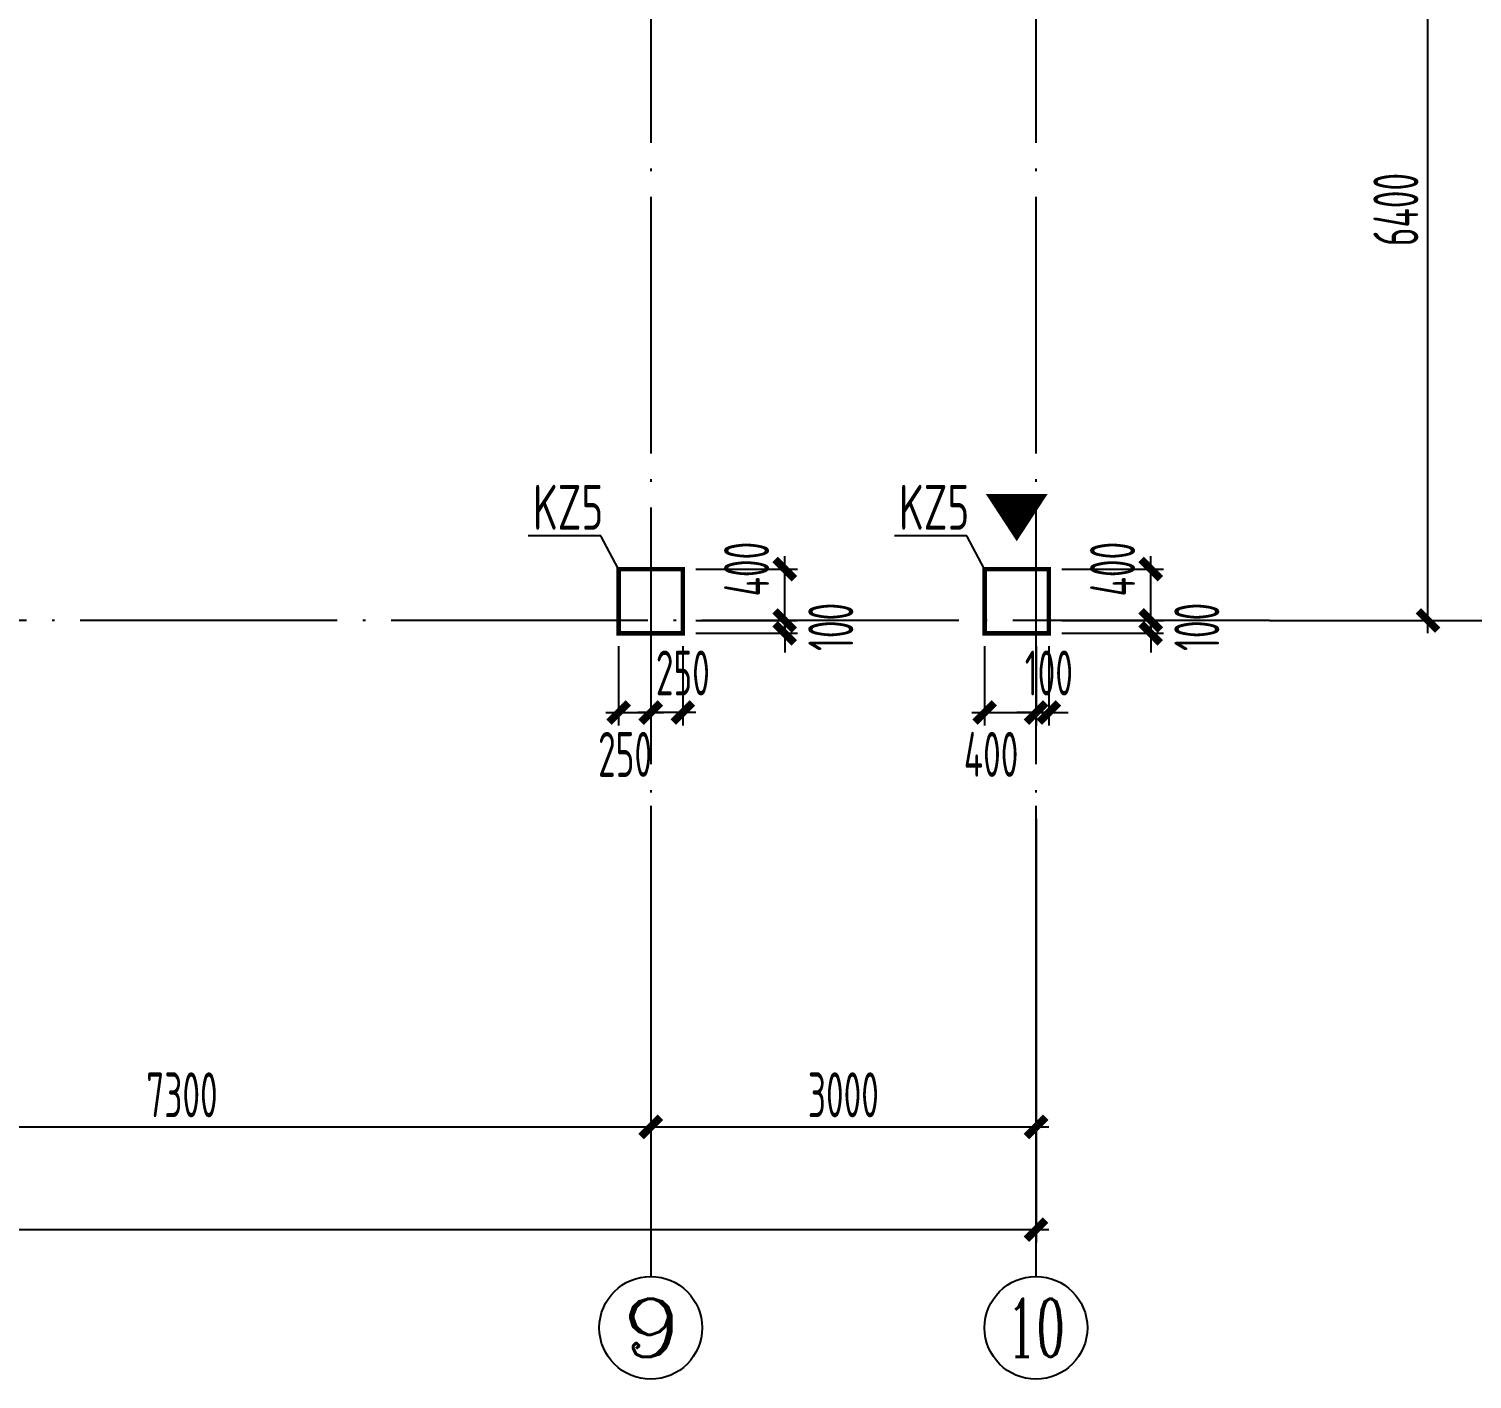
# Model space of a CAD drawing. Extents: x -472319 to -112444, y -516749 to -5704.
# Drawn here: x -365280 to -354042, y -297311 to -286796 of the extents above; entities that cross this region are included whole.
import ezdxf
from ezdxf.enums import TextEntityAlignment as Align

# ---------------------------------------------------------------- set-up
doc = ezdxf.new("R2010")
doc.units = 0
doc.header["$LTSCALE"] = 100
doc.header["$MEASUREMENT"] = 0
doc.linetypes.add('CENTER', pattern=[2, 1.25, -0.25, 0.25, -0.25])
doc.linetypes.add('DOTE', pattern=[2.42, 2, -0.2, 0.02, -0.2])
for name, color, linetype in [('AXIS', 3, 'Continuous'), ('AXIS_TEXT', 7, 'Continuous'), ('DOTE', 1, 'CENTER'), ('TEXT', 7, 'Continuous'), ('填充', 8, 'Continuous'), ('柱', 2, 'Continuous')]:
    doc.layers.add(name, color=color, linetype=linetype)
doc.styles.add('_TCH_AXIS', font='COMPLEX', dxfattribs={"bigfont": 'GBCBIG'})
doc.styles.add('COMPLEX', font='COMPLEX')
doc.styles.add('HZ', font='tssdeng.shx', dxfattribs={"width": 0.6, "height": 350, "bigfont": 'a.shx'})
doc.styles.add('TSSD_Dimension', font='Tssdeng.shx', dxfattribs={"width": 0.7, "bigfont": 'hztxt.shx'})
doc.dimstyles.new('DIMN', dxfattribs={"dimtxt": 350, "dimasz": 150, "dimexe": 100, "dimexo": 100, "dimgap": 75, "dimtad": 1, "dimdec": 0, "dimzin": 0, "dimdsep": 46, "dimtxsty": 'HZ', "dimblk": 'ARCHTICK', "dimcen": 0.09, "dimdle": 100, "dimclrd": 3, "dimclre": 3, "dimclrt": 7, "dimazin": 2, "dimtfac": 1, "dimtdec": 0, "dimtmove": 2, "dimatfit": 3, "dimldrblk": 'ARCHTICK', "dimfxl": 1, "dimtolj": 1, "dimtzin": 0, "dimarcsym": 0})

# ---------------------------------------------------------------- blocks, each defined once
blk = doc.blocks.new('_ArchTick')
at = {"color": 0, "linetype": 'ByBlock', "const_width": 0.4}
blk.add_lwpolyline([(-0.5, -0.5), (0.5, 0.5)], dxfattribs=at)
blk = doc.blocks.new('*D344')
at = {"layer": 'AXIS', "color": 3, "lineweight": -2, "transparency": 16777216}
for p, q in [((-354386, -291503), (-354386, -284903)), ((-355520, -285003), (-354286, -285003)), ((-355520, -291403), (-354286, -291403))]:
    blk.add_line(p, q, dxfattribs=at)
at = {"layer": 'Defpoints', "color": 0, "transparency": 16777216}
for p in [(-355620, -285003), (-354386, -285003), (-355620, -291403)]:
    blk.add_point(p, dxfattribs=at)
at = {"layer": 'AXIS', "color": 3, "lineweight": -2, "transparency": 16777216, "xscale": 150, "yscale": 150, "zscale": 150}
for p, rotation in [((-354386, -285003), 90), ((-354386, -291403), 270)]:
    blk.add_blockref('_ArchTick', p, dxfattribs=dict(at, rotation=rotation))
at = {"layer": 'AXIS', "color": 7, "transparency": 16777216, "insert": (-354636, -288203), "char_height": 350, "attachment_point": 5, "rotation": 90, "style": 'HZ'}
blk.add_mtext('\\A1;6400', dxfattribs=at)
blk = doc.blocks.new('*D347')
at = {"layer": 'AXIS', "color": 3, "lineweight": -2, "transparency": 16777216}
for p, q in [((-353586, -291503), (-353586, -276503)), ((-355520, -276603), (-353486, -276603)), ((-355520, -291403), (-353486, -291403))]:
    blk.add_line(p, q, dxfattribs=at)
at = {"layer": 'Defpoints', "color": 0, "transparency": 16777216}
for p in [(-355620, -276603), (-353586, -276603), (-355620, -291403)]:
    blk.add_point(p, dxfattribs=at)
at = {"layer": 'AXIS', "color": 3, "lineweight": -2, "transparency": 16777216, "xscale": 150, "yscale": 150, "zscale": 150}
for p, rotation in [((-353586, -276603), 90), ((-353586, -291403), 270)]:
    blk.add_blockref('_ArchTick', p, dxfattribs=dict(at, rotation=rotation))
at = {"layer": 'AXIS', "color": 7, "transparency": 16777216, "insert": (-353836, -284003), "char_height": 350, "attachment_point": 5, "rotation": 90, "style": 'HZ'}
blk.add_mtext('\\A1;14800', dxfattribs=at)
blk = doc.blocks.new('*D370')
at = {"layer": 'AXIS', "color": 3, "lineweight": -2, "transparency": 16777216}
for p, q in [((-367738, -292947), (-367738, -295447)), ((-360438, -292947), (-360438, -295447)), ((-367838, -295347), (-360338, -295347))]:
    blk.add_line(p, q, dxfattribs=at)
at = {"layer": 'Defpoints', "color": 0, "transparency": 16777216}
for p in [(-367738, -292847), (-360438, -292847), (-360438, -295347)]:
    blk.add_point(p, dxfattribs=at)
at = {"layer": 'AXIS', "color": 3, "lineweight": -2, "transparency": 16777216, "xscale": 150, "yscale": 150, "zscale": 150, "rotation": 180}
blk.add_blockref('_ArchTick', (-367738, -295347), dxfattribs=at)
at = {"layer": 'AXIS', "color": 3, "lineweight": -2, "transparency": 16777216, "xscale": 150, "yscale": 150, "zscale": 150}
blk.add_blockref('_ArchTick', (-360438, -295347), dxfattribs=at)
at = {"layer": 'AXIS', "color": 7, "transparency": 16777216, "insert": (-364088, -295097), "char_height": 350, "attachment_point": 5, "style": 'HZ'}
blk.add_mtext('\\A1;7300', dxfattribs=at)
blk = doc.blocks.new('*D371')
at = {"layer": 'AXIS', "color": 3, "lineweight": -2, "transparency": 16777216}
for p, q in [((-360438, -292947), (-360438, -295447)), ((-357438, -292947), (-357438, -295447)), ((-360538, -295347), (-357338, -295347))]:
    blk.add_line(p, q, dxfattribs=at)
at = {"layer": 'Defpoints', "color": 0, "transparency": 16777216}
for p in [(-360438, -292847), (-357438, -292847), (-357438, -295347)]:
    blk.add_point(p, dxfattribs=at)
at = {"layer": 'AXIS', "color": 3, "lineweight": -2, "transparency": 16777216, "xscale": 150, "yscale": 150, "zscale": 150, "rotation": 180}
blk.add_blockref('_ArchTick', (-360438, -295347), dxfattribs=at)
at = {"layer": 'AXIS', "color": 3, "lineweight": -2, "transparency": 16777216, "xscale": 150, "yscale": 150, "zscale": 150}
blk.add_blockref('_ArchTick', (-357438, -295347), dxfattribs=at)
at = {"layer": 'AXIS', "color": 7, "transparency": 16777216, "insert": (-358938, -295097), "char_height": 350, "attachment_point": 5, "style": 'HZ'}
blk.add_mtext('\\A1;3000', dxfattribs=at)
blk = doc.blocks.new('*D372')
at = {"layer": 'AXIS', "color": 3, "lineweight": -2, "transparency": 16777216}
for p, q in [((-417238, -292947), (-417238, -296247)), ((-357438, -292947), (-357438, -296247)), ((-417338, -296147), (-357338, -296147))]:
    blk.add_line(p, q, dxfattribs=at)
at = {"layer": 'Defpoints', "color": 0, "transparency": 16777216}
for p in [(-417238, -292847), (-357438, -292847), (-357438, -296147)]:
    blk.add_point(p, dxfattribs=at)
at = {"layer": 'AXIS', "color": 3, "lineweight": -2, "transparency": 16777216, "xscale": 150, "yscale": 150, "zscale": 150, "rotation": 180}
blk.add_blockref('_ArchTick', (-417238, -296147), dxfattribs=at)
at = {"layer": 'AXIS', "color": 3, "lineweight": -2, "transparency": 16777216, "xscale": 150, "yscale": 150, "zscale": 150}
blk.add_blockref('_ArchTick', (-357438, -296147), dxfattribs=at)
at = {"layer": 'AXIS', "color": 7, "transparency": 16777216, "insert": (-387338, -295897), "char_height": 350, "attachment_point": 5, "style": 'HZ'}
blk.add_mtext('\\A1;59800', dxfattribs=at)
blk = doc.blocks.new('_AXISO')
blk.add_circle((0, 0), 0.5)
at = {"layer": 'AXIS_TEXT', "style": 'COMPLEX', "width": 1.041667}
blk.add_attdef('A', text='', height=0.56, dxfattribs=at).set_placement((-0.25, -0.28), (0.25, -0.28), align=Align.FIT)
blk = doc.blocks.new('*D406')
at = {"layer": 'Defpoints', "color": 0, "transparency": 16777216}
for p in [(-360188, -291403), (-360188, -291503), (-359395, -291503)]:
    blk.add_point(p, dxfattribs=at)
at = {"layer": '填充', "color": 3, "lineweight": -2, "transparency": 16777216}
for p, q in [((-359395, -291403), (-359395, -291253)), ((-360088, -291403), (-359295, -291403)), ((-360088, -291503), (-359295, -291503)), ((-359395, -291403), (-359395, -291503)), ((-359395, -291503), (-359395, -291653))]:
    blk.add_line(p, q, dxfattribs=at)
at = {"layer": '填充', "color": 3, "lineweight": -2, "transparency": 16777216, "xscale": 150, "yscale": 150, "zscale": 150}
for p, rotation in [((-359395, -291403), 270), ((-359395, -291503), 90)]:
    blk.add_blockref('_ArchTick', p, dxfattribs=dict(at, rotation=rotation))
at = {"layer": '填充', "color": 7, "transparency": 16777216, "insert": (-359036, -291453), "char_height": 350, "attachment_point": 5, "rotation": 90, "style": 'HZ'}
blk.add_mtext('\\A1;100', dxfattribs=at)
blk = doc.blocks.new('*D407')
at = {"layer": 'Defpoints', "color": 0, "transparency": 16777216}
for p in [(-360188, -291003), (-359395, -291003), (-360188, -291403)]:
    blk.add_point(p, dxfattribs=at)
at = {"layer": '填充', "color": 3, "lineweight": -2, "transparency": 16777216}
for p, q in [((-359395, -291503), (-359395, -290903)), ((-360088, -291003), (-359295, -291003)), ((-360088, -291403), (-359295, -291403))]:
    blk.add_line(p, q, dxfattribs=at)
at = {"layer": '填充', "color": 3, "lineweight": -2, "transparency": 16777216, "xscale": 150, "yscale": 150, "zscale": 150}
for p, rotation in [((-359395, -291003), 90), ((-359395, -291403), 270)]:
    blk.add_blockref('_ArchTick', p, dxfattribs=dict(at, rotation=rotation))
at = {"layer": '填充', "color": 7, "transparency": 16777216, "insert": (-359692, -291003), "char_height": 350, "attachment_point": 5, "rotation": 90, "style": 'HZ'}
blk.add_mtext('\\A1;400', dxfattribs=at)
blk = doc.blocks.new('*D408')
at = {"layer": 'Defpoints', "color": 0, "transparency": 16777216}
for p in [(-360688, -291503), (-360438, -291503), (-360438, -292120)]:
    blk.add_point(p, dxfattribs=at)
at = {"layer": '填充', "color": 3, "lineweight": -2, "transparency": 16777216}
for p, q in [((-360688, -291603), (-360688, -292220)), ((-360438, -291603), (-360438, -292220)), ((-360788, -292120), (-360338, -292120))]:
    blk.add_line(p, q, dxfattribs=at)
at = {"layer": '填充', "color": 3, "lineweight": -2, "transparency": 16777216, "xscale": 150, "yscale": 150, "zscale": 150, "rotation": 180}
blk.add_blockref('_ArchTick', (-360688, -292120), dxfattribs=at)
at = {"layer": '填充', "color": 3, "lineweight": -2, "transparency": 16777216, "xscale": 150, "yscale": 150, "zscale": 150}
blk.add_blockref('_ArchTick', (-360438, -292120), dxfattribs=at)
at = {"layer": '填充', "color": 7, "transparency": 16777216, "insert": (-360638, -292446), "char_height": 350, "attachment_point": 5, "style": 'HZ'}
blk.add_mtext('\\A1;250', dxfattribs=at)
blk = doc.blocks.new('*D409')
at = {"layer": 'Defpoints', "color": 0, "transparency": 16777216}
for p in [(-360438, -291503), (-360188, -291503), (-360438, -292120)]:
    blk.add_point(p, dxfattribs=at)
at = {"layer": '填充', "color": 3, "lineweight": -2, "transparency": 16777216}
for p, q in [((-360438, -291603), (-360438, -292220)), ((-360188, -291603), (-360188, -292220)), ((-360088, -292120), (-360538, -292120))]:
    blk.add_line(p, q, dxfattribs=at)
at = {"layer": '填充', "color": 3, "lineweight": -2, "transparency": 16777216, "xscale": 150, "yscale": 150, "zscale": 150, "rotation": 180}
blk.add_blockref('_ArchTick', (-360438, -292120), dxfattribs=at)
at = {"layer": '填充', "color": 3, "lineweight": -2, "transparency": 16777216, "xscale": 150, "yscale": 150, "zscale": 150}
blk.add_blockref('_ArchTick', (-360188, -292120), dxfattribs=at)
at = {"layer": '填充', "color": 7, "transparency": 16777216, "insert": (-360188, -291812), "char_height": 350, "attachment_point": 5, "style": 'HZ'}
blk.add_mtext('\\A1;250', dxfattribs=at)
blk = doc.blocks.new('*D410')
at = {"layer": 'Defpoints', "color": 0, "transparency": 16777216}
for p in [(-357338, -291403), (-357338, -291503), (-356545, -291503)]:
    blk.add_point(p, dxfattribs=at)
at = {"layer": '填充', "color": 3, "lineweight": -2, "transparency": 16777216}
for p, q in [((-356545, -291403), (-356545, -291253)), ((-357238, -291403), (-356445, -291403)), ((-357238, -291503), (-356445, -291503)), ((-356545, -291403), (-356545, -291503)), ((-356545, -291503), (-356545, -291653))]:
    blk.add_line(p, q, dxfattribs=at)
at = {"layer": '填充', "color": 3, "lineweight": -2, "transparency": 16777216, "xscale": 150, "yscale": 150, "zscale": 150}
for p, rotation in [((-356545, -291403), 270), ((-356545, -291503), 90)]:
    blk.add_blockref('_ArchTick', p, dxfattribs=dict(at, rotation=rotation))
at = {"layer": '填充', "color": 7, "transparency": 16777216, "insert": (-356186, -291453), "char_height": 350, "attachment_point": 5, "rotation": 90, "style": 'HZ'}
blk.add_mtext('\\A1;100', dxfattribs=at)
blk = doc.blocks.new('*D411')
at = {"layer": 'Defpoints', "color": 0, "transparency": 16777216}
for p in [(-357338, -291003), (-356545, -291003), (-357338, -291403)]:
    blk.add_point(p, dxfattribs=at)
at = {"layer": '填充', "color": 3, "lineweight": -2, "transparency": 16777216}
for p, q in [((-356545, -291503), (-356545, -290903)), ((-357238, -291003), (-356445, -291003)), ((-357238, -291403), (-356445, -291403))]:
    blk.add_line(p, q, dxfattribs=at)
at = {"layer": '填充', "color": 3, "lineweight": -2, "transparency": 16777216, "xscale": 150, "yscale": 150, "zscale": 150}
for p, rotation in [((-356545, -291003), 90), ((-356545, -291403), 270)]:
    blk.add_blockref('_ArchTick', p, dxfattribs=dict(at, rotation=rotation))
at = {"layer": '填充', "color": 7, "transparency": 16777216, "insert": (-356842, -291003), "char_height": 350, "attachment_point": 5, "rotation": 90, "style": 'HZ'}
blk.add_mtext('\\A1;400', dxfattribs=at)
blk = doc.blocks.new('*D412')
at = {"layer": 'Defpoints', "color": 0, "transparency": 16777216}
for p in [(-357838, -291503), (-357438, -291503), (-357438, -292120)]:
    blk.add_point(p, dxfattribs=at)
at = {"layer": '填充', "color": 3, "lineweight": -2, "transparency": 16777216}
for p, q in [((-357838, -291603), (-357838, -292220)), ((-357438, -291603), (-357438, -292220)), ((-357938, -292120), (-357338, -292120))]:
    blk.add_line(p, q, dxfattribs=at)
at = {"layer": '填充', "color": 3, "lineweight": -2, "transparency": 16777216, "xscale": 150, "yscale": 150, "zscale": 150, "rotation": 180}
blk.add_blockref('_ArchTick', (-357838, -292120), dxfattribs=at)
at = {"layer": '填充', "color": 3, "lineweight": -2, "transparency": 16777216, "xscale": 150, "yscale": 150, "zscale": 150}
blk.add_blockref('_ArchTick', (-357438, -292120), dxfattribs=at)
at = {"layer": '填充', "color": 7, "transparency": 16777216, "insert": (-357788, -292446), "char_height": 350, "attachment_point": 5, "style": 'HZ'}
blk.add_mtext('\\A1;400', dxfattribs=at)
blk = doc.blocks.new('*D413')
at = {"layer": 'Defpoints', "color": 0, "transparency": 16777216}
for p in [(-357438, -291503), (-357338, -291503), (-357438, -292120)]:
    blk.add_point(p, dxfattribs=at)
at = {"layer": '填充', "color": 3, "lineweight": -2, "transparency": 16777216}
for p, q in [((-357438, -291603), (-357438, -292220)), ((-357338, -291603), (-357338, -292220)), ((-357438, -292120), (-357588, -292120)), ((-357338, -292120), (-357438, -292120)), ((-357338, -292120), (-357188, -292120))]:
    blk.add_line(p, q, dxfattribs=at)
at = {"layer": '填充', "color": 3, "lineweight": -2, "transparency": 16777216, "xscale": 150, "yscale": 150, "zscale": 150}
blk.add_blockref('_ArchTick', (-357438, -292120), dxfattribs=at)
at = {"layer": '填充', "color": 3, "lineweight": -2, "transparency": 16777216, "xscale": 150, "yscale": 150, "zscale": 150, "rotation": 180}
blk.add_blockref('_ArchTick', (-357338, -292120), dxfattribs=at)
at = {"layer": '填充', "color": 7, "transparency": 16777216, "insert": (-357338, -291812), "char_height": 350, "attachment_point": 5, "style": 'HZ'}
blk.add_mtext('\\A1;100', dxfattribs=at)

msp = doc.modelspace()

# ---------------------------------------------------------------- linework, layer by layer
msp.add_lwpolyline([(-357588.328, -290418.89, 480, 0, 0), (-357588.328, -290786.09, 0, 0, 0), (-357588.328, -290786.09, 0, 0, 0)], format="xyseb")
at = {"layer": 'AXIS'}
for p, q in [((-355619.518, -291402.89), (-352885.518, -291402.89)), ((-360438.328, -292846.782), (-360438.328, -296511.078)), ((-357438.328, -292846.782), (-357438.328, -296511.078))]:
    msp.add_line(p, q, dxfattribs=at)
at = {"layer": 'DOTE', "linetype": 'DOTE', "ltscale": 10}
for p, q in [((-360438.328, -273583.242), (-360438.328, -292846.782)), ((-357438.328, -273583.242), (-357438.328, -292846.782)), ((-355619.518, -291402.89), (-418912.147, -291402.89))]:
    msp.add_line(p, q, dxfattribs=at)
at = {"layer": 'TEXT'}
for p, q in [((-360826.828, -290744.98), (-361391.283, -290744.98)), ((-360688.328, -291002.89), (-360826.828, -290744.98)), ((-357976.828, -290744.98), (-358541.283, -290744.98)), ((-357838.328, -291002.89), (-357976.828, -290744.98))]:
    msp.add_line(p, q, dxfattribs=at)
at = {"layer": '柱', "const_width": 35}
for points in [[(-360188.328, -291502.89), (-360688.328, -291502.89), (-360688.328, -291002.89), (-360188.328, -291002.89)], [(-357338.328, -291502.89), (-357838.328, -291502.89), (-357838.328, -291002.89), (-357338.328, -291002.89)]]:
    msp.add_lwpolyline(points, close=True, dxfattribs=at)

# ---------------------------------------------------------------- block references
at = {"layer": 'AXIS'}
ref = msp.add_blockref('_AXISO', (-360438.328, -296911.078), dxfattribs=dict(at, xscale=800, yscale=800, zscale=800))
ref.add_attrib('A', '9', dxfattribs={"layer": 'AXIS_TEXT', "height": 452.548, "style": '_TCH_AXIS', "width": 1.5}).set_placement((-360664.602, -297137.352), (-360212.054, -297137.352), align=Align.FIT)
ref = msp.add_blockref('_AXISO', (-357438.328, -296911.078), dxfattribs=dict(at, xscale=800, yscale=800, zscale=800))
ref.add_attrib('A', '10', dxfattribs={"layer": 'AXIS_TEXT', "height": 452.5483, "style": '_TCH_AXIS', "width": 0.724138}).set_placement((-357664.602, -297137.352), (-357212.054, -297137.352), align=Align.FIT)

# ---------------------------------------------------------------- texts
at = {"layer": 'TEXT', "style": 'TSSD_Dimension', "width": 0.7}
for p in [(-361355.452, -290696.789), (-358505.452, -290696.789)]:
    msp.add_text('KZ5', height=350, dxfattribs=at).set_placement(p)

# ---------------------------------------------------------------- dimensions: what is measured, and where the dimension line sits
at = {"layer": 'AXIS'}
for p1, p2, distance, picture, middle in [((-355619.518, -291402.89), (-355619.518, -276602.89), -2034, '*D347', (-353835.518, -284002.89)), ((-355619.518, -291402.89), (-355619.518, -285002.89), -1234, '*D344', (-354635.518, -288202.89)), ((-417238.328, -292846.782), (-357438.328, -292846.782), -3300, '*D372', (-387338.328, -295896.782)), ((-367738.328, -292846.782), (-360438.328, -292846.782), -2500, '*D370', (-364088.328, -295096.782)), ((-360438.328, -292846.782), (-357438.328, -292846.782), -2500, '*D371', (-358938.328, -295096.782))]:
    dim = msp.add_aligned_dim(p1=p1, p2=p2, distance=distance, dimstyle='DIMN', dxfattribs=at)
    dim.commit()
    dim.dimension.update_dxf_attribs({"geometry": picture, "text_midpoint": middle})
at = {"layer": '填充', "color": 7}
for base, p1, p2, picture, middle in [((-359395, -291002.89), (-360188.328, -291402.89), (-360188.328, -291002.89), '*D407', (-359691.664, -291002.89)), ((-356545, -291002.89), (-357338.328, -291402.89), (-357338.328, -291002.89), '*D411', (-356841.664, -291002.89)), ((-359395, -291502.89), (-360188.328, -291402.89), (-360188.328, -291502.89), '*D406', (-359035.5, -291452.89)), ((-356545, -291502.89), (-357338.328, -291402.89), (-357338.328, -291502.89), '*D410', (-356185.5, -291452.89))]:
    dim = msp.add_linear_dim(base=base, p1=p1, p2=p2, angle=90, dimstyle='DIMN', override={"dimfxl": 100}, dxfattribs=at)
    dim.commit()
    dim.dimension.update_dxf_attribs({"geometry": picture, "text_midpoint": middle, "dimtype": 160})
for base, p1, p2, picture, middle in [((-360438.328, -292120), (-360688.328, -291502.89), (-360438.328, -291502.89), '*D408', (-360638.328, -292446)), ((-360438.328, -292120), (-360188.328, -291502.89), (-360438.328, -291502.89), '*D409', (-360188.328, -291812)), ((-357438.328, -292120), (-357838.328, -291502.89), (-357438.328, -291502.89), '*D412', (-357788.328, -292446)), ((-357438.328, -292120), (-357338.328, -291502.89), (-357438.328, -291502.89), '*D413', (-357338.328, -291812))]:
    dim = msp.add_linear_dim(base=base, p1=p1, p2=p2, dimstyle='DIMN', override={"dimfxl": 100}, dxfattribs=at)
    dim.commit()
    dim.dimension.update_dxf_attribs({"geometry": picture, "text_midpoint": middle, "dimtype": 160})

doc.saveas('drawing.dxf')
